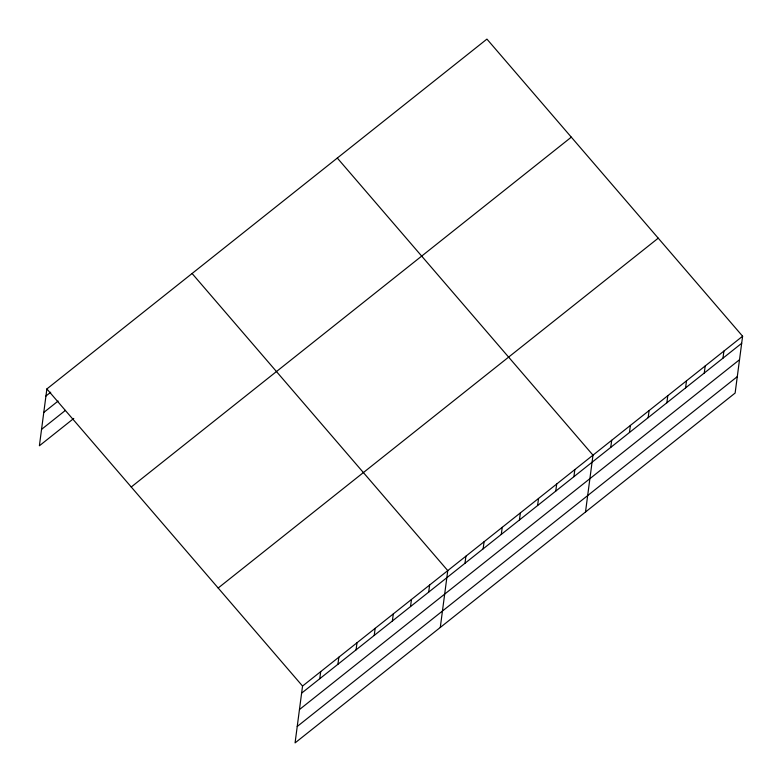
<?xml version="1.0" encoding="UTF-8"?>
<svg xmlns="http://www.w3.org/2000/svg" width="782" height="782" viewBox="0 0 782 782"><rect width="100%" height="100%" fill="white"/><g stroke="black" fill="none" stroke-linecap="round" stroke-linejoin="round"><path stroke-width="1.17" d="M742.607 336.221L302.546 686.058L295.068 742.9L735.129 393.053L742.607 336.221L486.932 39.1L46.871 388.947L39.393 445.779L73.782 418.438M319.77 678.708L320.698 671.63M337.922 664.28L338.85 657.203M356.074 649.852L357.003 642.765M374.226 635.414L375.155 628.337M392.378 620.986L393.307 613.909M410.53 606.558L411.459 599.471M428.683 592.121L429.611 585.044M440.286 627.447L447.763 570.616L192.089 273.495M464.987 563.265L465.925 556.178M483.139 548.827L484.078 541.75M501.291 534.399L502.23 527.322M519.443 519.971L520.382 512.884M537.596 505.534L538.534 498.457M555.748 491.106L556.686 484.029M573.9 476.678L574.838 469.591M585.503 512.005L592.991 455.163L337.316 158.052M610.762 447.372L611.69 440.295M629.461 432.505L630.4 425.428M648.17 417.637L649.099 410.56M666.87 402.769L667.799 395.692M685.57 387.901L686.508 380.824M704.269 373.034L705.208 365.956M722.979 358.166L723.907 351.089M45.943 396.024L50.713 392.222M43.782 412.446L58.112 401.049M41.554 429.367L65.434 410.374M131.249 486.99L571.31 137.153M218.178 588.015L658.239 238.168M301.617 693.145L741.678 343.298M299.457 709.557L739.518 359.72M297.228 726.478L737.289 376.631M46.871 388.947L302.546 686.058"/></g></svg>
